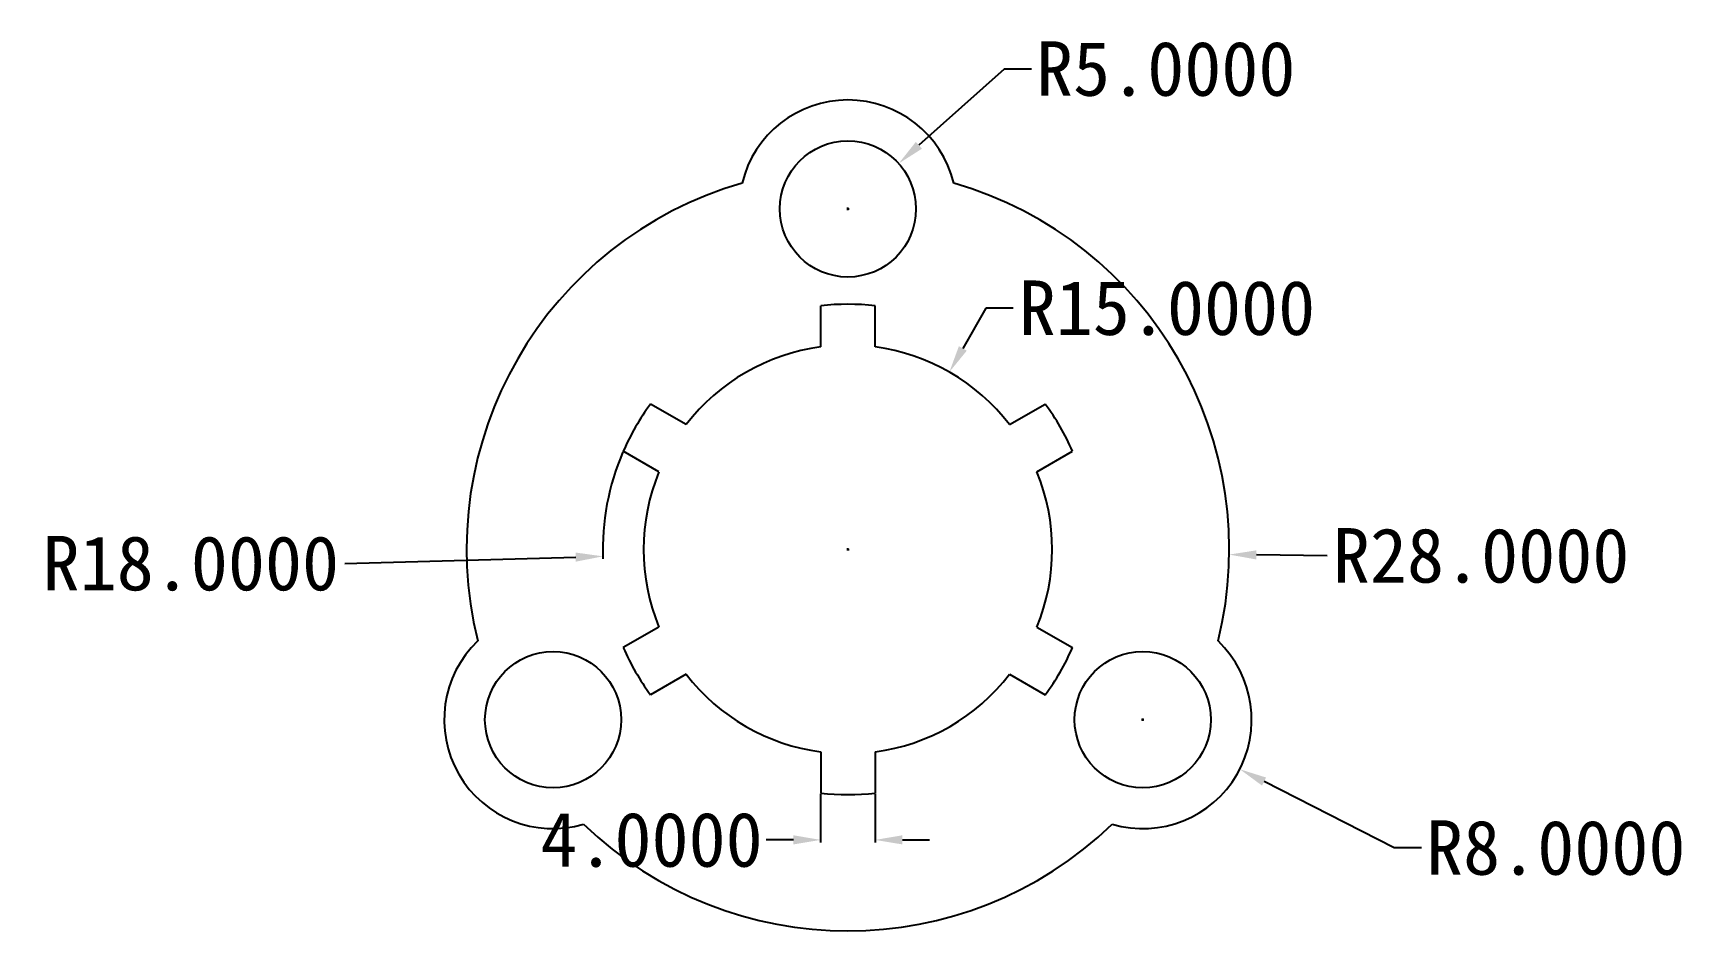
# Model space of a CAD drawing. Header units: inches. Extents: x -32 to 90, y 19 to 84.
import ezdxf

# ---------------------------------------------------------------- set-up
doc = ezdxf.new("R2010")
doc.units = ezdxf.units.IN
doc.header["$MEASUREMENT"] = 0
doc.styles.get("Standard").update_dxf_attribs({"font": ''})
doc.styles.get('Standard').set_extended_font_data('SimSun')
doc.dimstyles.new('标准样式', dxfattribs={"dimtxt": 4, "dimasz": 2, "dimexe": 0.18, "dimexo": 0.0625, "dimgap": 0.09, "dimtad": 0, "dimtih": 1, "dimtoh": 1, "dimdec": 4, "dimzin": 0, "dimdsep": 46, "dimtxsty": 'Standard', "dimcen": 0.09, "dimclrd": 1, "dimclre": 1, "dimadec": 0, "dimazin": 0, "dimtfac": 1, "dimtdec": 4, "dimtofl": 0, "dimtmove": 0, "dimatfit": 3, "dimfxl": 1, "dimtolj": 1, "dimtzin": 0, "dimarcsym": 0})

# ---------------------------------------------------------------- blocks, each defined once
blk = doc.blocks.new('*D3')
at = {"color": 1, "lineweight": -2}
for p, q in [((37.98, 64.29), (36.29, 61.33)), ((39.98, 64.29), (37.98, 64.29)), ((27.76, 46.58), (27.94, 46.58)), ((27.85, 46.49), (27.85, 46.67))]:
    blk.add_line(p, q, dxfattribs=at)
at = {"color": 1}
blk.add_solid([(36, 61.5), (36.58, 61.17), (35.3, 59.6)], dxfattribs=at)
at = {"layer": 'Defpoints', "color": 0}
for p in [(35.3, 59.6), (27.85, 46.58)]:
    blk.add_point(p, dxfattribs=at)
at = {"color": 0, "insert": (51.28, 64.29), "char_height": 4, "attachment_point": 5}
blk.add_mtext('\\A1;R15.0000', dxfattribs=at)
blk = doc.blocks.new('*D4')
at = {"color": 1, "lineweight": -2}
for p, q in [((27.76, 46.58), (27.94, 46.58)), ((27.85, 46.49), (27.85, 46.67)), ((-9.1, 45.54), (7.86, 46.02))]:
    blk.add_line(p, q, dxfattribs=at)
blk.add_arc((27.85, 46.58), 18, 156.5783, 182.1834, dxfattribs=at)
at = {"color": 1}
blk.add_solid([(7.85, 46.35), (7.87, 45.68), (9.86, 46.07)], dxfattribs=at)
at = {"layer": 'Defpoints', "color": 0}
for p in [(27.85, 46.58), (9.86, 46.07)]:
    blk.add_point(p, dxfattribs=at)
at = {"color": 0, "insert": (-20.4, 45.54), "char_height": 4, "attachment_point": 5}
blk.add_mtext('\\A1;R18.0000', dxfattribs=at)
blk = doc.blocks.new('*D5')
at = {"color": 1, "lineweight": -2}
for p, q in [((39.33, 81.85), (33.07, 76.25)), ((41.33, 81.85), (39.33, 81.85)), ((27.76, 71.58), (27.94, 71.58)), ((27.85, 71.49), (27.85, 71.67))]:
    blk.add_line(p, q, dxfattribs=at)
at = {"color": 1}
blk.add_solid([(32.84, 76.5), (33.29, 76), (31.58, 74.91)], dxfattribs=at)
at = {"layer": 'Defpoints', "color": 0}
for p in [(31.58, 74.91), (27.85, 71.58)]:
    blk.add_point(p, dxfattribs=at)
at = {"color": 0, "insert": (51.19, 81.85), "char_height": 4, "attachment_point": 5}
blk.add_mtext('\\A1;R5.0000', dxfattribs=at)
blk = doc.blocks.new('*D6')
at = {"color": 1, "lineweight": -2}
for p, q in [((27.76, 46.58), (27.94, 46.58)), ((27.85, 46.49), (27.85, 46.67)), ((63.05, 46.11), (57.85, 46.18))]:
    blk.add_line(p, q, dxfattribs=at)
at = {"color": 1}
blk.add_solid([(57.85, 46.51), (57.84, 45.84), (55.85, 46.2)], dxfattribs=at)
at = {"layer": 'Defpoints', "color": 0}
for p in [(27.85, 46.58), (55.85, 46.2)]:
    blk.add_point(p, dxfattribs=at)
at = {"color": 0, "insert": (74.35, 46.11), "char_height": 4, "attachment_point": 5}
blk.add_mtext('\\A1;R28.0000', dxfattribs=at)
blk = doc.blocks.new('*D7')
at = {"color": 1, "lineweight": -2}
for p, q in [((25.85, 28.63), (25.85, 25.07)), ((29.85, 28.63), (29.85, 25.07)), ((23.85, 25.25), (21.85, 25.25)), ((31.85, 25.25), (33.85, 25.25))]:
    blk.add_line(p, q, dxfattribs=at)
at = {"color": 1}
for points in [[(23.85, 25.59), (23.85, 24.92), (25.85, 25.25)], [(31.85, 25.59), (31.85, 24.92), (29.85, 25.25)]]:
    blk.add_solid(points, dxfattribs=at)
at = {"layer": 'Defpoints', "color": 0}
for p in [(25.85, 28.69), (29.85, 28.69), (25.85, 25.25)]:
    blk.add_point(p, dxfattribs=at)
at = {"color": 0, "insert": (13.43, 25.25), "char_height": 4, "attachment_point": 5}
blk.add_mtext('\\A1;4.0000', dxfattribs=at)
blk = doc.blocks.new('*D8')
at = {"color": 1, "lineweight": -2}
for p, q in [((49.5, 33.99), (49.5, 34.17)), ((49.41, 34.08), (49.59, 34.08)), ((67.97, 24.66), (58.41, 29.53)), ((69.97, 24.66), (67.97, 24.66))]:
    blk.add_line(p, q, dxfattribs=at)
at = {"color": 1}
blk.add_solid([(58.56, 29.83), (58.26, 29.24), (56.63, 30.44)], dxfattribs=at)
at = {"layer": 'Defpoints', "color": 0}
for p in [(49.5, 34.08), (56.63, 30.44)]:
    blk.add_point(p, dxfattribs=at)
at = {"color": 0, "insert": (79.83, 24.66), "char_height": 4, "attachment_point": 5}
blk.add_mtext('\\A1;R8.0000', dxfattribs=at)

msp = doc.modelspace()

# ---------------------------------------------------------------- linework, layer by layer
for p, q in [((25.85066, 61.44374), (25.85066, 64.46621)), ((29.85066, 61.44374), (29.85066, 64.46621)), ((15.97627, 55.74275), (13.35873, 57.25399)), ((39.72506, 55.74275), (42.3426, 57.25399)), ((13.97627, 52.27865), (11.35873, 53.78989)), ((41.72506, 52.27865), (44.3426, 53.78989)), ((13.97627, 40.87669), (11.35873, 39.36545)), ((41.72506, 40.87669), (44.3426, 39.36545)), ((15.97627, 37.41258), (13.35873, 35.90135)), ((39.72506, 37.41258), (42.3426, 35.90135)), ((25.85066, 31.7116), (25.85066, 28.68913)), ((29.85066, 31.7116), (29.85066, 28.68913))]:
    msp.add_line(p, q)
for centre in [(27.85066, 71.57767), (6.20003, 34.07767), (49.5013, 34.07767)]:
    msp.add_circle(centre, 5)
for centre, radius, start, end in [((27.85066, 71.57767), 8, 13.7390352, 166.2609648), ((27.85066, 46.57767), 28, 106.113397, 193.886603), ((27.85066, 46.57767), 28, 346.113397, 73.886603), ((27.85066, 46.57767), 18, 83.6206298, 96.3793702), ((27.85066, 46.57767), 15, 97.6622557, 142.3377443), ((27.85066, 46.57767), 15, 37.6622557, 82.3377443), ((27.85066, 46.57767), 18, 143.6206298, 156.3793702), ((27.85066, 46.57767), 18, 23.6206298, 36.3793702), ((27.85066, 46.57767), 15, 157.6622557, 202.3377443), ((27.85066, 46.57767), 15, 337.6622557, 22.3377443), ((6.20003, 34.07767), 8, 133.7390352, 286.2609648), ((27.85066, 46.57767), 18, 203.6206298, 216.3793702), ((27.85066, 46.57767), 18, 323.6206298, 336.3793702), ((49.5013, 34.07767), 8, 253.7390352, 46.2609648), ((27.85066, 46.57767), 15, 217.6622557, 262.3377443), ((27.85066, 46.57767), 15, 277.6622557, 322.3377443), ((27.85066, 46.57767), 18, 263.6206298, 276.3793702), ((27.85066, 46.57767), 28, 226.113397, 313.886603)]:
    msp.add_arc(centre, radius, start, end)

# ---------------------------------------------------------------- dimensions: what is measured, and where the dimension line sits
for center, mpoint, picture, middle in [((27.85066, 71.57767), (31.57558, 74.91309), '*D5', (51.1936, 81.85405)), ((27.85066, 46.57767), (35.29979, 59.59729), '*D3', (51.27924, 64.28622)), ((27.85066, 46.57767), (9.85777, 46.0718), '*D4', (-9.10419, 45.53868)), ((27.85066, 46.57767), (55.84818, 46.2045), '*D6', (63.05245, 46.10848)), ((49.5013, 34.07767), (56.62787, 30.44285), '*D8', (79.83306, 24.65971))]:
    dim = msp.add_radius_dim(center=center, mpoint=mpoint, dimstyle='标准样式')
    dim.commit()
    dim.dimension.update_dxf_attribs({"geometry": picture, "text_midpoint": middle, "dimtype": 164})
dim = msp.add_linear_dim(base=(25.85066, 25.25422), p1=(29.85066, 28.68913), p2=(25.85066, 28.68913), dimstyle='标准样式')
dim.commit()
dim.dimension.update_dxf_attribs({"geometry": '*D7', "text_midpoint": (13.42547, 25.25422)})

doc.saveas('drawing.dxf')
